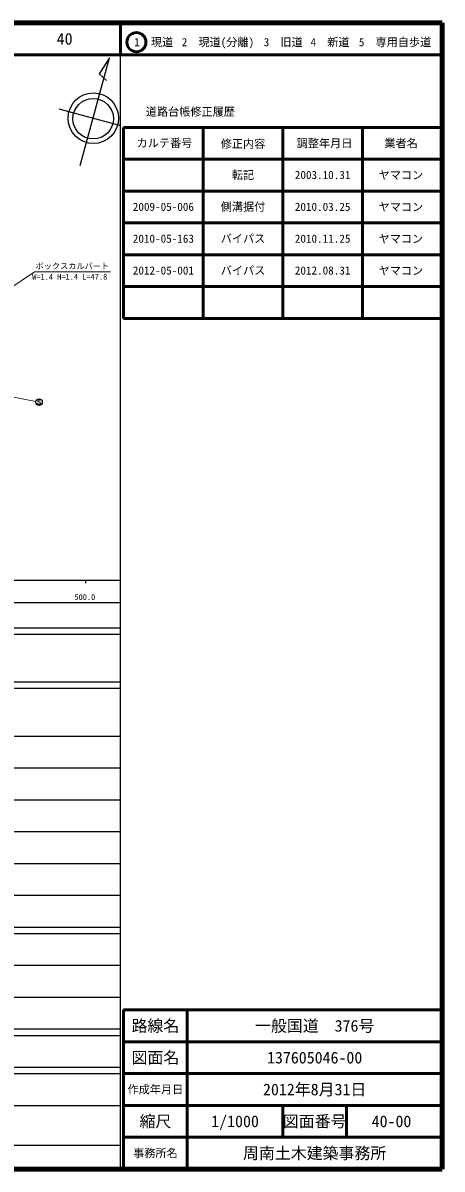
# Model space of a CAD drawing. Units: millimetres, scale not verified. Extents: x 40000 to 680000, y 20000 to 380000.
# Drawn here: x 548401 to 680000, y 20000 to 380000 of the extents above; entities that cross this region are included whole.
import ezdxf
from ezdxf.enums import TextEntityAlignment as Align

# ---------------------------------------------------------------- set-up
doc = ezdxf.new("R2010")
doc.units = ezdxf.units.MM
doc.header["$LTSCALE"] = 1000
for name, color, linetype, lineweight in [('M-BMK-SRVR', 3, 'Continuous', 25), ('M-STR-HTXT', 7, 'Continuous', 13), ('M-STR-STRC', 7, 'Continuous', 25), ('M-TTL', 2, 'Continuous', 140), ('M-TTL-BAND', 7, 'Continuous', 25), ('M-TTL-FRAM', 2, 'Continuous', 50), ('M-TTL-LINE', 7, 'Continuous', 50)]:
    doc.layers.add(name, color=color, linetype=linetype, lineweight=lineweight)
doc.layers.add('M-TTL-TXT', color=7, linetype='Continuous')
doc.styles.add('ＭＳ ゴシック', font='')
doc.styles.get('ＭＳ ゴシック').set_extended_font_data('MS Gothic')

msp = doc.modelspace()

# ---------------------------------------------------------------- linework, layer by layer
at = {"layer": 'M-BMK-SRVR'}
for p, q in [((566415, 335252), (575630, 369024)), ((575630, 369024), (572285, 364035)), ((572285, 364035), (574651, 361911)), ((559724, 353007), (579000, 347748))]:
    msp.add_line(p, q, dxfattribs=at)
for centre, radius in [((570504, 350066), 7949), ((570451, 349907), 6359)]:
    msp.add_circle(centre, radius, dxfattribs=at)
at = {"layer": 'M-STR-HTXT'}
msp.add_line((543295, 262896), (552489, 261081), dxfattribs=at)
msp.add_lwpolyline([(543608, 296132), (552068, 301839), (575863, 301839)], dxfattribs=at)
at = {"layer": 'M-STR-STRC'}
for p, q in [((553112, 260341), (553021, 260523)), ((553202, 261523), (553111, 261341)), ((553111, 261341), (553111, 261250)), ((553111, 261250), (553202, 261068)), ((553203, 260250), (553112, 260341)), ((553383, 261614), (553202, 261523)), ((553202, 261068), (553748, 260887)), ((553385, 260159), (553203, 260250)), ((553565, 261614), (553383, 261614)), ((553567, 260159), (553385, 260159)), ((553747, 261523), (553565, 261614)), ((553748, 260250), (553567, 260159)), ((553838, 261342), (553747, 261523)), ((553748, 260887), (553839, 260796)), ((553839, 260341), (553748, 260250)), ((553839, 260796), (553930, 260614)), ((553930, 260523), (553839, 260341)), ((553930, 260614), (553930, 260523))]:
    msp.add_line(p, q, dxfattribs=at)
msp.add_circle((553475, 260887), 1000, dxfattribs=at)
at = {"layer": 'M-TTL'}
for p, q in [((680000, 380000), (40000, 380000)), ((680000, 20000), (680000, 380000)), ((40000, 20000), (680000, 20000))]:
    msp.add_line(p, q, dxfattribs=at)
at = {"layer": 'M-TTL-BAND'}
for p, q in [((579000, 20000), (579000, 370000)), ((40000, 205000), (579000, 205000)), ((568000, 205000), (568000, 204000)), ((68000, 198000), (579000, 198000)), ((40000, 190000), (579000, 190000)), ((40000, 188000), (579000, 188000)), ((40000, 173000), (579000, 173000)), ((40000, 171000), (579000, 171000)), ((40000, 156000), (579000, 156000)), ((46000, 146000), (579000, 146000)), ((52000, 136000), (579000, 136000)), ((46000, 126000), (579000, 126000)), ((52000, 116000), (579000, 116000)), ((46000, 106000), (579000, 106000)), ((40000, 96000), (579000, 96000)), ((40000, 94000), (579000, 94000)), ((49000, 84000), (579000, 84000)), ((40000, 74000), (579000, 74000)), ((40000, 64000), (579000, 64000)), ((40000, 62000), (579000, 62000)), ((40000, 52000), (579000, 52000)), ((40000, 50000), (579000, 50000)), ((40000, 40000), (579000, 40000)), ((68000, 27500), (579000, 27500))]:
    msp.add_line(p, q, dxfattribs=at)
at = {"layer": 'M-TTL-FRAM'}
for p, q in [((580000, 347197), (580000, 287197)), ((580000, 347197), (680000, 347197)), ((580000, 287197), (680000, 287197)), ((680000, 70000), (580000, 70000)), ((580000, 70000), (580000, 20000))]:
    msp.add_line(p, q, dxfattribs=at)
at = {"layer": 'M-TTL-LINE'}
for p, q in [((579000, 380000), (579000, 370000)), ((40000, 370000), (680000, 370000)), ((605000, 347197), (605000, 287197)), ((630000, 347197), (630000, 287197)), ((655000, 347197), (655000, 287197)), ((580000, 337197), (680000, 337197)), ((580000, 327197), (680000, 327197)), ((580000, 317197), (680000, 317197)), ((580000, 307197), (680000, 307197)), ((580000, 297197), (680000, 297197)), ((600000, 70000), (600000, 20000)), ((680000, 60000), (580000, 60000)), ((680000, 50000), (580000, 50000)), ((680000, 40000), (580000, 40000)), ((630000, 40000), (630000, 30000)), ((650000, 40000), (650000, 30000)), ((680000, 30000), (580000, 30000))]:
    msp.add_line(p, q, dxfattribs=at)
msp.add_circle((584031, 373958), 3000, dxfattribs=at)

# ---------------------------------------------------------------- texts
at = {"layer": 'M-STR-HTXT', "style": 'ＭＳ ゴシック'}
msp.add_text('ボックスカルバート', height=1833, dxfattribs=at).set_placement((552363, 302139), align=Align.BOTTOM_LEFT)
msp.add_text('W=1.4 H=1.4 L=47.8', height=1833, rotation=0.012, dxfattribs=at).set_placement((563091, 298786), align=Align.BOTTOM_CENTER)
at = {"layer": 'M-TTL-BAND', "style": 'ＭＳ ゴシック'}
msp.add_text('500.0', height=1833, dxfattribs=at).set_placement((567844, 198195), align=Align.BOTTOM_CENTER)
at = {"layer": 'M-TTL-TXT', "style": 'ＭＳ ゴシック'}
for s, height, p in [('40', 3666, (561497, 375000)), ('1\u3000現道', 2566, (589448, 373958)), ('2\u3000現道(分離)', 2566, (609619, 373958)), ('3\u3000旧道', 2566, (630121, 373958)), ('4\u3000新道', 2566, (644824, 373958)), ('5\u3000専用自歩道', 2566, (665228, 373958)), ('道路台帳修正履歴', 2566, (600968, 352113)), ('カルテ番号', 2566, (592839, 342277)), ('修正内容', 2566, (617509, 342023)), ('調整年月日', 2566, (643089, 342197)), ('業者名', 2566, (667134, 342197)), ('転記', 2566, (617500, 332245)), ('2003.10.31', 2566, (642500, 332245)), ('ヤマコン', 2566, (667077, 332189)), ('2009-05-006', 2566, (592500, 322245)), ('側溝据付', 2566, (617500, 322245)), ('2010.03.25', 2566, (642500, 322245)), ('ヤマコン', 2566, (667077, 322189)), ('2010-05-163', 2566, (592500, 312245)), ('バイパス', 2566, (617500, 312245)), ('2010.11.25', 2566, (642500, 312245)), ('ヤマコン', 2566, (667077, 312189)), ('2012-05-001', 2566, (592500, 302245)), ('バイパス', 2566, (617500, 302245)), ('2012.08.31', 2566, (642500, 302245)), ('ヤマコン', 2566, (667077, 302189)), ('路線名', 3666, (590000, 65000)), ('路線名', 3666, (590000, 65000)), ('一般国道\u3000376号', 3666, (640000, 65000)), ('図面名', 3666, (590000, 55000)), ('図面名', 3666, (590000, 55000)), ('137605046-00', 3666, (640000, 55000)), ('2012年8月31日', 3666, (640000, 45000)), ('作成年月日', 2566, (590000, 45000)), ('作成年月日', 2566, (590000, 45000)), ('縮尺', 3666, (590000, 35000)), ('縮尺', 3666, (590000, 35000)), ('1/1000', 3666, (615000, 35000)), ('図面番号', 3666, (640000, 35000)), ('図面番号', 3666, (640000, 35000)), ('40-00', 3666, (664125, 35000)), ('事務所名', 2566, (590000, 25000)), ('事務所名', 2566, (590000, 25000)), ('周南土木建築事務所', 3666, (640000, 25000))]:
    msp.add_text(s, height=height, dxfattribs=at).set_placement(p, align=Align.MIDDLE_CENTER)

doc.saveas('drawing.dxf')
